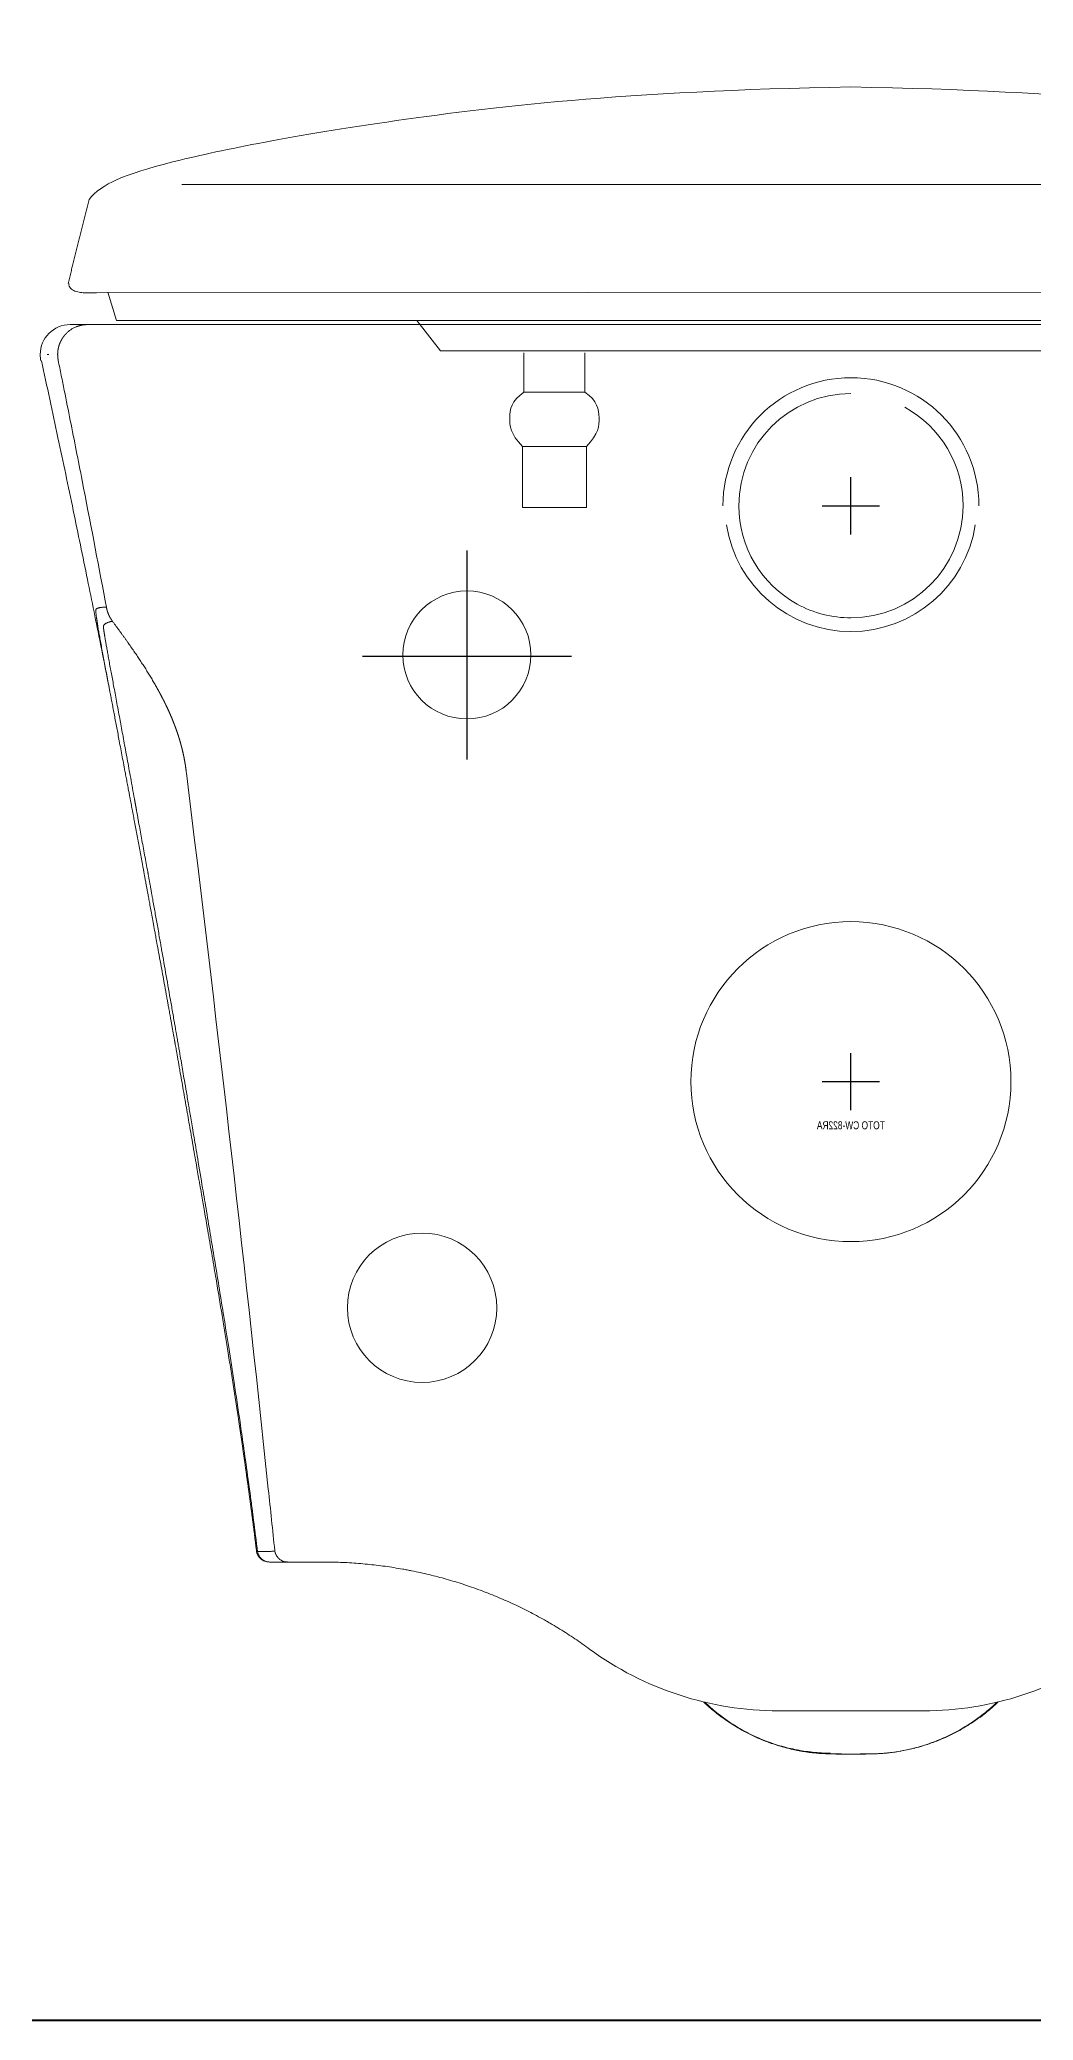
# Model space of a CAD drawing. Header units: millimetres. Extents: x -423835 to -174325, y -1379898 to -1311126.
# Drawn here: x -296019.3 to -295786.4, y -1378391.6 to -1377927.4 of the extents above; entities that cross this region are included whole.
import ezdxf

# ---------------------------------------------------------------- set-up
doc = ezdxf.new("R2010")
doc.units = ezdxf.units.MM
doc.header["$LTSCALE"] = 100
doc.header["$MEASUREMENT"] = 0
doc.layers.get('Defpoints').update_dxf_attribs({"color": 153, "linetype": 'CONTINUOUS'})
for name, color, linetype, lineweight in [('A-ELEV-LIN1', 2, 'CONTINUOUS', 40), ('A-FLXM-SANI', 6, 'CONTINUOUS', 20), ('A-WAXK-PATT', 8, 'CONTINUOUS', 18), ('A-XXXX-FIN2', 6, 'CONTINUOUS', 20)]:
    doc.layers.add(name, color=color, linetype=linetype, lineweight=lineweight)
doc.styles.add('유형1', font='H2GTRM.TTF', dxfattribs={"width": 0.8, "height": 8})

# ---------------------------------------------------------------- blocks, each defined once
blk = doc.blocks.new('FGDFGA')
at = {"layer": 'A-FLXM-SANI'}
for p, q in [((978102.27, 991995.2), (978101.83, 991995.21)), ((978102.27, 991995.2), (978104.23, 991995.2)), ((977924.99, 991987.75), (977746.08, 991987.75)), ((977924.99, 991987.75), (978103.9, 991987.75)), ((977907.99, 991662.87), (977924.99, 991662.87)), ((977924.99, 991662.87), (977941.99, 991662.87)), ((977920.59, 991652.76), (977920.62, 991652.77)), ((977929.36, 991652.77), (977929.4, 991652.76))]:
    blk.add_line(p, q, dxfattribs=at)
at = {"layer": 'A-FLXM-SANI', "color": 8}
for p, q in [((978026.76, 991988.71), (978021.18, 991981.57)), ((977828.81, 991981.57), (977924.99, 991981.57)), ((978021.18, 991981.57), (977924.99, 991981.57)), ((978001.63, 991981.17), (978001.63, 991971.91))]:
    blk.add_line(p, q, dxfattribs=at)
at = {"layer": 'A-FLXM-SANI'}
for points in [[(978081.81, 992020.56), (977764.99, 992020.56)], [(977750.87, 991995.32), (977752.9, 991988.71), (977924.99, 991988.71)], [(977753.79, 991995.43), (978103.25, 991995.2)], [(978099.11, 991995.32), (978097.09, 991988.71), (977924.99, 991988.71)]]:
    blk.add_lwpolyline(points, dxfattribs=at)
at = {"layer": 'A-FLXM-SANI', "color": 8}
for points in [[(977987.34, 991971.91), (977987.34, 991981.17)], [(978001.63, 991971.91), (977994.48, 991971.91), (977987.34, 991971.91)], [(978001.98, 991959.2), (978001.98, 991944.92), (977994.48, 991944.92), (977986.98, 991944.92), (977986.98, 991959.2)], [(978001.98, 991959.2), (977994.48, 991959.2), (977986.98, 991959.2)]]:
    blk.add_lwpolyline(points, dxfattribs=at)
for centre, radius in [((978014.99, 991910.33), 15), ((977924.99, 991810.33), 37.5), ((978025.49, 991757.33), 17.5)]:
    blk.add_circle(centre, radius, dxfattribs=at)
at = {"layer": 'A-FLXM-SANI'}
for centre, radius, start, end in [((978107.99, 991980.75), 7, 0.0017, 90), ((978107.99, 991980.75), 7, 347.7143, 0.0017), ((977907.99, 991737.75), 74.88, 233.7555, 270), ((977941.99, 991737.75), 74.88, 270, 306.2446)]:
    blk.add_arc(centre, radius, start, end, dxfattribs=at)
at = {"layer": 'A-FLXM-SANI', "color": 8}
for centre, radius, start, end in [((977924.99, 991945.31), 29.99, 0, 180), ((977924.99, 991945.31), 26.28, 118.6458, 179.9981), ((977924.99, 991945.31), 26.28, 0.0038, 89.9962), ((977925, 991945.31), 26.28, 180.0038, 269.9962), ((977924.99, 991945.31), 26.28, 298.6458, 359.9981), ((977924.99, 991945.31), 29.49, 188.7741, 351.2259), ((977925, 991945.29), 26.26, 269.9862, 298.6576)]:
    blk.add_arc(centre, radius, start, end, dxfattribs=at)
at = {"layer": 'A-FLXM-SANI'}
for points, degree in [([(977746.45, 992017.07), (977749.16, 992020.72), (977760.7, 992025.34), (977808.26, 992034.92), (977871.75, 992042.52), (977924.99, 992043.45)], 3), ([(978103.53, 992017.07), (978100.83, 992020.72), (978089.28, 992025.34), (978041.73, 992034.92), (977978.24, 992042.52), (977924.99, 992043.45)], 3), ([(978103.9, 991987.75), (978107.99, 991987.75), (978107.99, 991987.75)], 2), ([(978099.48, 991921.5), (978099.58, 991922.01), (978099.67, 991922.51), (978099.77, 991923.02)], 3), ([(978080.72, 991882.6), (978073.85, 991826.73), (978067.45, 991770.8), (978061.53, 991714.83)], 3), ([(978080.72, 991882.6), (978080.75, 991882.83), (978080.78, 991883.05), (978080.81, 991883.28)], 3), ([(978061.53, 991714.83), (978061.02, 991710.03), (978060.52, 991705.24), (978060.02, 991700.44)], 3), ([(978048.79, 991697.75), (978051.54, 991697.75), (978054.28, 991697.75), (978057.03, 991697.75)], 3), ([(977920.49, 991652.76), (977922.74, 991652.75), (977924.99, 991652.74)], 2), ([(977920.62, 991652.77), (977922.08, 991652.76), (977923.54, 991652.75), (977924.99, 991652.75)], 3), ([(977924.99, 991652.75), (977926.45, 991652.75), (977927.91, 991652.76), (977929.36, 991652.77)], 3), ([(977924.99, 991652.74), (977927.25, 991652.75), (977929.5, 991652.76)], 2)]:
    blk.add_open_spline(points, degree=degree, dxfattribs=at)
for points, weights in [([(978103.52, 992017.08), (978106.07, 992007.21), (978108.44, 991997.31)], [0.99997410601, 0.999963084194, 1]), ([(978057.03, 991697.75), (978059.73, 991697.75), (978060.02, 991700.44)], [1, 0.728213992791, 0.96082773928])]:
    blk.add_rational_spline(points, weights, degree=2, dxfattribs=at)
for points, knots in [([(978108.24, 991997.31), (978108.33, 991996.96), (978108.01, 991996.17), (978106.86, 991995.57), (978105.57, 991995.26), (978104.68, 991995.2), (978104.23, 991995.2)], [0, 0, 0, 0, 0.246155, 0.496744, 0.748259, 1, 1, 1, 1]), ([(978103.9, 991987.75), (978103.93, 991987.75), (978103.98, 991987.75), (978104.06, 991987.75), (978104.14, 991987.75), (978104.22, 991987.74), (978104.29, 991987.74), (978104.37, 991987.74), (978104.44, 991987.73), (978104.51, 991987.72), (978104.58, 991987.72), (978104.65, 991987.71), (978104.72, 991987.7), (978104.79, 991987.69), (978104.86, 991987.69), (978104.93, 991987.68), (978105, 991987.67), (978105.06, 991987.66), (978105.12, 991987.64), (978105.19, 991987.63), (978105.25, 991987.62), (978105.31, 991987.61), (978105.37, 991987.6), (978105.43, 991987.58), (978105.49, 991987.57), (978105.55, 991987.56), (978105.61, 991987.54), (978105.66, 991987.53), (978105.72, 991987.51), (978105.77, 991987.5), (978105.82, 991987.48), (978105.88, 991987.47), (978105.93, 991987.45), (978105.98, 991987.44), (978106.03, 991987.42), (978106.08, 991987.41), (978106.12, 991987.39), (978106.17, 991987.37), (978106.22, 991987.36), (978106.26, 991987.34), (978106.3, 991987.33), (978106.35, 991987.31), (978106.39, 991987.3), (978106.43, 991987.28), (978106.47, 991987.26), (978106.51, 991987.25), (978106.55, 991987.23), (978106.8, 991987.13), (978107.25, 991986.92), (978107.85, 991986.55), (978108.38, 991986.14), (978108.72, 991985.84), (978108.89, 991985.66), (978108.92, 991985.63), (978108.96, 991985.6), (978108.99, 991985.56), (978109.03, 991985.52), (978109.06, 991985.49), (978109.09, 991985.45), (978109.12, 991985.42), (978109.16, 991985.38), (978109.19, 991985.34), (978109.22, 991985.31), (978109.25, 991985.27), (978109.28, 991985.23), (978109.31, 991985.2), (978109.34, 991985.16), (978109.37, 991985.12), (978109.4, 991985.09), (978109.43, 991985.05), (978109.46, 991985.01), (978109.49, 991984.97), (978109.52, 991984.93), (978109.55, 991984.9), (978109.58, 991984.86), (978109.6, 991984.82), (978109.63, 991984.78), (978109.66, 991984.74), (978109.68, 991984.7), (978109.71, 991984.66), (978109.74, 991984.62), (978109.76, 991984.58), (978109.79, 991984.54), (978109.82, 991984.5), (978109.84, 991984.46), (978109.87, 991984.42), (978109.89, 991984.38), (978109.91, 991984.34), (978109.94, 991984.3), (978109.96, 991984.26), (978109.99, 991984.22), (978110.01, 991984.18), (978110.03, 991984.14), (978110.05, 991984.1), (978110.08, 991984.06), (978110.1, 991984.01), (978110.12, 991983.97), (978110.14, 991983.93), (978110.16, 991983.89), (978110.18, 991983.85), (978110.2, 991983.81), (978110.22, 991983.76), (978110.24, 991983.72), (978110.26, 991983.68), (978110.28, 991983.64), (978110.3, 991983.59), (978110.32, 991983.55), (978110.34, 991983.51), (978110.36, 991983.47), (978110.38, 991983.42), (978110.39, 991983.38), (978110.41, 991983.34), (978110.43, 991983.3), (978110.44, 991983.25), (978110.46, 991983.21), (978110.48, 991983.17), (978110.49, 991983.12), (978110.51, 991983.08), (978110.52, 991983.04), (978110.54, 991982.99), (978110.55, 991982.95), (978110.57, 991982.91), (978110.58, 991982.86), (978110.59, 991982.82), (978110.61, 991982.78), (978110.62, 991982.73), (978110.63, 991982.69), (978110.64, 991982.64), (978110.66, 991982.6), (978110.67, 991982.56), (978110.68, 991982.51), (978110.69, 991982.47), (978110.7, 991982.42), (978110.71, 991982.38), (978110.72, 991982.34), (978110.73, 991982.29), (978110.74, 991982.25), (978110.75, 991982.2), (978110.76, 991982.16), (978110.77, 991982.12), (978110.78, 991982.07), (978110.79, 991982.03), (978110.8, 991981.98), (978110.8, 991981.94), (978110.81, 991981.9), (978110.82, 991981.85), (978110.83, 991981.81), (978110.83, 991981.76), (978110.84, 991981.72), (978110.84, 991981.67), (978110.85, 991981.63), (978110.86, 991981.59), (978110.86, 991981.54), (978110.87, 991981.5), (978110.87, 991981.45), (978110.87, 991981.41), (978110.88, 991981.37), (978110.88, 991981.32), (978110.89, 991981.28), (978110.89, 991981.23), (978110.89, 991981.19), (978110.89, 991981.15), (978110.9, 991981.1), (978110.9, 991981.06), (978110.9, 991981.01), (978110.9, 991980.97), (978110.9, 991980.93), (978110.9, 991980.88), (978110.91, 991980.84), (978110.91, 991980.79), (978110.91, 991980.77), (978110.91, 991980.75)], [0, 0, 0, 0, 0.007181, 0.014284, 0.02131, 0.028259, 0.03513, 0.041924, 0.048641, 0.05528, 0.061842, 0.068327, 0.074734, 0.081064, 0.087316, 0.093492, 0.099589, 0.10561, 0.111553, 0.117418, 0.123207, 0.128918, 0.134551, 0.140107, 0.145586, 0.150988, 0.156312, 0.161559, 0.166728, 0.17182, 0.176835, 0.181772, 0.186632, 0.191415, 0.19612, 0.200748, 0.205299, 0.209772, 0.214167, 0.218486, 0.222727, 0.226891, 0.230977, 0.234986, 0.238918, 0.242772, 0.246549, 0.250248, 0.317307, 0.381315, 0.442271, 0.500174, 0.504602, 0.509026, 0.513445, 0.517861, 0.522274, 0.526682, 0.531086, 0.535487, 0.539884, 0.544277, 0.548666, 0.553051, 0.557432, 0.56181, 0.566183, 0.570553, 0.574919, 0.579281, 0.583639, 0.587994, 0.592344, 0.596691, 0.601033, 0.605372, 0.609707, 0.614039, 0.618366, 0.622689, 0.627009, 0.631325, 0.635637, 0.639945, 0.644249, 0.648549, 0.652846, 0.657139, 0.661427, 0.665712, 0.669993, 0.674271, 0.678544, 0.682814, 0.687079, 0.691341, 0.695599, 0.699853, 0.704103, 0.70835, 0.712592, 0.716831, 0.721066, 0.725297, 0.729524, 0.733747, 0.737967, 0.742182, 0.746394, 0.750602, 0.754806, 0.759006, 0.763202, 0.767395, 0.771584, 0.775768, 0.779949, 0.784126, 0.788299, 0.792469, 0.796634, 0.800796, 0.804954, 0.809108, 0.813258, 0.817404, 0.821546, 0.825685, 0.82982, 0.83395, 0.838077, 0.842201, 0.84632, 0.850435, 0.854547, 0.858655, 0.862759, 0.866859, 0.870955, 0.875047, 0.879136, 0.88322, 0.887301, 0.891378, 0.895451, 0.89952, 0.903586, 0.907647, 0.911705, 0.915759, 0.919809, 0.923855, 0.927897, 0.931935, 0.93597, 0.940001, 0.944028, 0.948051, 0.95207, 0.956085, 0.960097, 0.964104, 0.968108, 0.972108, 0.976104, 0.980096, 0.984085, 0.988069, 0.99205, 0.996027, 1, 1, 1, 1]), ([(978098.66, 991901.74), (978099.39, 991905.45), (978101.12, 991914.23), (978103.98, 991928.37), (978107.29, 991944.5), (978110.88, 991961.57), (978113.4, 991973.27), (978114.7, 991979.27)], [0, 0, 0, 0, 0.143308, 0.338769, 0.546699, 0.767107, 1, 1, 1, 1]), ([(978099.77, 991923.02), (978101.53, 991932.42), (978103.33, 991941.82), (978106.08, 991955.91), (978107.01, 991960.6), (978108.41, 991967.64), (978108.88, 991969.98), (978109.58, 991973.5), (978109.82, 991974.67), (978110.17, 991976.43), (978110.29, 991977.02), (978110.53, 991978.19), (978110.65, 991978.78), (978110.77, 991979.36)], [0, 0, 0, 0, 0.5, 0.5, 0.75, 0.75, 0.875, 0.875, 0.9375, 0.9375, 0.96875, 0.96875, 1, 1, 1, 1]), ([(978110.77, 991979.36), (978110.77, 991979.38), (978110.77, 991979.4), (978110.78, 991979.44), (978110.79, 991979.48), (978110.8, 991979.52), (978110.8, 991979.56), (978110.81, 991979.6), (978110.82, 991979.64), (978110.82, 991979.68), (978110.83, 991979.72), (978110.84, 991979.76), (978110.84, 991979.8), (978110.85, 991979.84), (978110.85, 991979.88), (978110.86, 991979.92), (978110.86, 991979.96), (978110.86, 991980), (978110.87, 991980.04), (978110.87, 991980.08), (978110.88, 991980.12), (978110.88, 991980.16), (978110.88, 991980.2), (978110.89, 991980.23), (978110.89, 991980.27), (978110.89, 991980.31), (978110.89, 991980.35), (978110.9, 991980.39), (978110.9, 991980.43), (978110.9, 991980.47), (978110.9, 991980.51), (978110.9, 991980.55), (978110.9, 991980.59), (978110.9, 991980.63), (978110.91, 991980.67), (978110.91, 991980.71), (978110.91, 991980.74), (978110.91, 991980.75)], [0, 0, 0, 0, 0.028761, 0.057512, 0.086251, 0.114979, 0.143696, 0.172401, 0.201095, 0.229779, 0.258451, 0.287112, 0.315761, 0.3444, 0.373027, 0.401643, 0.430248, 0.458842, 0.487424, 0.515996, 0.544556, 0.573105, 0.601643, 0.63017, 0.658685, 0.687189, 0.715683, 0.744165, 0.772636, 0.801095, 0.829544, 0.857981, 0.886407, 0.914822, 0.943226, 0.971619, 1, 1, 1, 1]), ([(978113.39, 991980.75), (978113.38, 991980.75), (978113.37, 991980.75), (978113.35, 991980.75), (978113.32, 991980.75), (978113.29, 991980.75), (978113.27, 991980.75), (978113.24, 991980.75), (978113.21, 991980.75), (978113.18, 991980.75), (978113.15, 991980.75), (978113.12, 991980.75), (978113.08, 991980.75), (978113.05, 991980.75), (978113.02, 991980.75), (978112.99, 991980.75), (978112.97, 991980.75), (978112.96, 991980.75)], [0, 0, 0, 0, 0.048466, 0.096677, 0.164124, 0.231911, 0.300038, 0.368505, 0.437311, 0.506458, 0.575944, 0.64577, 0.715936, 0.786442, 0.857288, 0.928474, 1, 1, 1, 1]), ([(978099.31, 991920.76), (978099.31, 991920.78), (978099.32, 991920.81), (978099.33, 991920.85), (978099.34, 991920.89), (978099.36, 991920.94), (978099.37, 991920.98), (978099.38, 991921.02), (978099.39, 991921.07), (978099.4, 991921.11), (978099.41, 991921.16), (978099.42, 991921.2), (978099.43, 991921.24), (978099.44, 991921.29), (978099.45, 991921.33), (978099.46, 991921.37), (978099.47, 991921.42), (978099.48, 991921.46), (978099.48, 991921.49), (978099.48, 991921.5)], [0, 0, 0, 0, 0.0592, 0.118353, 0.177458, 0.236517, 0.295529, 0.354493, 0.413411, 0.472282, 0.531105, 0.589882, 0.648611, 0.707294, 0.765929, 0.824517, 0.883059, 0.941553, 1, 1, 1, 1]), ([(978099.48, 991921.5), (978099.49, 991921.51), (978099.52, 991921.51), (978099.55, 991921.51), (978099.58, 991921.51), (978099.61, 991921.51), (978099.64, 991921.51), (978099.67, 991921.51), (978099.79, 991921.51), (978100, 991921.52), (978100.28, 991921.51), (978100.54, 991921.49), (978100.75, 991921.47), (978100.93, 991921.44), (978101.07, 991921.41), (978101.2, 991921.38), (978101.33, 991921.34), (978101.45, 991921.3), (978101.58, 991921.25), (978101.71, 991921.18), (978101.81, 991921.12), (978101.86, 991921.08), (978101.89, 991921.06), (978101.91, 991921.05), (978101.92, 991921.04), (978101.93, 991921.03), (978101.93, 991921.02), (978101.94, 991921.02), (978101.94, 991921.02), (978101.95, 991921.01), (978101.95, 991921.01), (978101.95, 991921), (978101.96, 991920.99), (978101.96, 991920.97), (978101.97, 991920.95), (978101.97, 991920.93), (978101.97, 991920.9), (978101.98, 991920.88), (978101.98, 991920.85), (978101.98, 991920.81), (978101.98, 991920.78), (978101.98, 991920.74), (978101.98, 991920.7), (978101.98, 991920.65), (978101.97, 991920.6), (978101.97, 991920.55), (978101.97, 991920.5), (978101.96, 991920.4), (978101.94, 991920.22), (978101.91, 991919.91), (978101.86, 991919.49), (978101.8, 991919.07), (978101.76, 991918.77), (978101.73, 991918.62), (978101.71, 991918.46), (978101.68, 991918.29), (978101.66, 991918.13), (978101.63, 991917.95), (978101.59, 991917.69), (978101.55, 991917.45), (978101.52, 991917.26), (978101.51, 991917.22)], [0, 0, 0, 0, 0.006597, 0.013181, 0.019752, 0.02631, 0.032855, 0.039387, 0.045906, 0.111902, 0.179375, 0.248346, 0.318838, 0.364105, 0.40945, 0.45488, 0.5004, 0.546015, 0.591733, 0.660195, 0.728175, 0.741277, 0.755463, 0.766328, 0.775929, 0.780503, 0.783914, 0.786162, 0.788962, 0.791601, 0.794079, 0.796395, 0.800657, 0.80492, 0.809183, 0.813447, 0.817711, 0.821977, 0.826243, 0.83051, 0.834779, 0.839048, 0.84332, 0.847593, 0.851867, 0.856144, 0.860422, 0.864703, 0.880398, 0.896072, 0.91981, 0.943444, 0.949113, 0.95479, 0.960474, 0.966168, 0.971869, 0.97758, 0.9833, 0.996538, 1, 1, 1, 1]), ([(978064.07, 991700.18), (978064.09, 991700.34), (978064.12, 991700.66), (978064.18, 991701.14), (978064.24, 991701.62), (978064.3, 991702.11), (978064.36, 991702.6), (978064.42, 991703.09), (978064.48, 991703.58), (978064.55, 991704.08), (978064.61, 991704.58), (978064.67, 991705.08), (978064.8, 991706.08), (978065.02, 991707.82), (978065.37, 991710.55), (978065.84, 991714.05), (978066.51, 991719), (978067.29, 991724.56), (978068.34, 991731.81), (978069.49, 991739.46), (978070.76, 991747.72), (978072.25, 991757.1), (978073.98, 991767.72), (978075.65, 991777.76), (978077.01, 991785.86), (978077.85, 991790.85), (978078.52, 991794.82), (978078.93, 991797.23), (978079.3, 991799.4), (978079.62, 991801.32), (978079.91, 991803.01), (978080.27, 991805.16), (978080.7, 991807.68), (978081.16, 991810.4), (978081.56, 991812.7), (978081.91, 991814.74), (978082.2, 991816.45), (978082.42, 991817.76), (978082.57, 991818.61), (978082.69, 991819.29), (978082.8, 991819.92), (978082.91, 991820.58), (978083.04, 991821.32), (978083.18, 991822.11), (978083.3, 991822.8), (978083.43, 991823.58), (978083.61, 991824.6), (978083.85, 991825.95), (978084.12, 991827.49), (978084.65, 991830.55), (978085.46, 991835.14), (978086.25, 991839.64), (978086.77, 991842.58), (978087.02, 991844.03), (978087.31, 991845.64), (978087.6, 991847.27), (978087.88, 991848.87), (978088.15, 991850.4), (978088.43, 991851.92), (978088.62, 991853.02), (978088.75, 991853.72), (978088.81, 991854.06), (978088.88, 991854.48), (978088.97, 991854.95), (978089.05, 991855.41), (978089.12, 991855.81), (978089.18, 991856.17), (978089.27, 991856.66), (978089.38, 991857.26), (978089.49, 991857.86), (978089.57, 991858.27), (978089.61, 991858.52), (978089.65, 991858.73), (978089.68, 991858.91), (978089.71, 991859.07), (978089.75, 991859.28), (978089.9, 991860.08), (978090.16, 991861.47), (978090.52, 991863.44), (978090.88, 991865.42), (978091.24, 991867.37), (978091.59, 991869.27), (978091.84, 991870.67), (978092, 991871.58), (978092.08, 991871.99), (978092.15, 991872.39), (978092.22, 991872.79), (978092.29, 991873.18), (978092.36, 991873.56), (978092.41, 991873.83), (978092.44, 991874), (978092.45, 991874.08), (978092.47, 991874.17), (978092.49, 991874.27), (978092.51, 991874.38), (978092.53, 991874.51), (978092.55, 991874.64), (978092.58, 991874.79), (978092.61, 991874.95), (978092.64, 991875.13), (978092.67, 991875.31), (978092.71, 991875.5), (978092.75, 991875.71), (978092.79, 991875.93), (978092.83, 991876.16), (978092.87, 991876.4), (978093.05, 991877.39), (978093.36, 991879.1), (978093.79, 991881.47), (978094.21, 991883.77), (978094.62, 991885.99), (978095.01, 991888.13), (978095.39, 991890.2), (978095.75, 991892.18), (978096.1, 991894.08), (978096.46, 991896.03), (978096.83, 991897.99), (978097.19, 991899.96), (978097.54, 991901.81), (978097.96, 991904.1), (978098.46, 991906.8), (978098.9, 991909.17), (978099.21, 991910.9), (978099.41, 991912.05), (978099.59, 991913.08), (978099.72, 991913.8), (978099.8, 991914.28), (978099.84, 991914.55), (978099.88, 991914.79), (978099.92, 991914.99), (978099.94, 991915.16), (978099.96, 991915.3), (978099.98, 991915.41), (978100, 991915.5), (978100.01, 991915.59), (978100.02, 991915.67), (978100.04, 991915.75), (978100.05, 991915.83), (978100.06, 991915.91), (978100.07, 991915.99), (978100.08, 991916.07), (978100.09, 991916.14), (978100.1, 991916.22), (978100.11, 991916.29), (978100.12, 991916.36), (978100.13, 991916.43), (978100.13, 991916.49), (978100.15, 991916.63), (978100.16, 991916.82), (978100.17, 991917.01), (978100.16, 991917.14), (978100.15, 991917.22), (978100.13, 991917.26), (978100.12, 991917.27), (978100.11, 991917.28), (978100.11, 991917.28), (978100.11, 991917.28), (978100.1, 991917.28), (978100.1, 991917.28), (978100.1, 991917.29), (978100.1, 991917.29), (978100.09, 991917.29), (978100.09, 991917.3), (978100.08, 991917.32), (978100.05, 991917.34), (978100.02, 991917.38), (978099.98, 991917.43), (978099.9, 991917.5), (978099.78, 991917.61), (978099.61, 991917.72), (978099.42, 991917.83), (978099.22, 991917.92), (978099.02, 991917.99), (978098.82, 991918.05), (978098.62, 991918.11), (978098.46, 991918.15), (978098.36, 991918.17), (978098.31, 991918.18), (978098.26, 991918.19), (978098.21, 991918.2), (978098.16, 991918.21), (978098.11, 991918.22), (978098.07, 991918.22), (978098.06, 991918.23)], [0, 0, 0, 0, 0.001328, 0.002664, 0.004009, 0.005362, 0.006723, 0.008093, 0.009471, 0.010858, 0.012254, 0.013657, 0.015069, 0.020575, 0.02822, 0.038003, 0.049924, 0.069727, 0.084778, 0.110932, 0.134161, 0.154468, 0.190214, 0.22415, 0.239595, 0.25899, 0.266506, 0.273339, 0.279488, 0.284952, 0.289733, 0.29383, 0.303243, 0.31125, 0.317001, 0.322808, 0.328671, 0.331579, 0.334001, 0.335935, 0.337381, 0.339402, 0.341528, 0.343758, 0.346092, 0.347473, 0.350377, 0.354803, 0.35908, 0.363514, 0.380937, 0.398359, 0.402026, 0.406153, 0.410738, 0.415782, 0.420138, 0.424494, 0.42885, 0.433207, 0.433928, 0.434894, 0.436106, 0.437563, 0.438872, 0.440034, 0.44105, 0.44192, 0.444222, 0.446277, 0.447003, 0.447729, 0.448455, 0.448793, 0.449268, 0.44988, 0.45063, 0.456163, 0.46194, 0.467962, 0.473681, 0.479439, 0.485238, 0.486546, 0.48783, 0.489089, 0.490324, 0.491534, 0.49272, 0.493882, 0.494092, 0.494338, 0.494623, 0.494945, 0.495304, 0.495701, 0.496136, 0.496608, 0.497117, 0.497664, 0.498249, 0.498871, 0.49953, 0.500227, 0.500962, 0.501734, 0.502543, 0.510527, 0.518443, 0.526292, 0.534074, 0.541789, 0.549435, 0.557014, 0.564525, 0.571969, 0.580821, 0.58957, 0.598215, 0.606756, 0.62336, 0.641405, 0.650296, 0.659034, 0.667618, 0.67605, 0.679282, 0.682213, 0.684844, 0.687175, 0.689205, 0.690935, 0.692365, 0.693494, 0.694653, 0.695824, 0.697006, 0.698199, 0.699403, 0.700618, 0.701845, 0.703083, 0.704332, 0.705592, 0.706864, 0.708146, 0.70944, 0.710745, 0.716575, 0.722281, 0.727864, 0.732057, 0.736403, 0.737527, 0.738538, 0.739183, 0.739754, 0.740251, 0.740672, 0.740944, 0.741506, 0.74236, 0.743505, 0.744942, 0.751769, 0.759737, 0.768847, 0.779099, 0.807224, 0.834815, 0.861875, 0.888402, 0.910507, 0.93154, 0.951499, 0.970386, 0.974716, 0.979013, 0.983277, 0.987507, 0.991705, 0.995869, 1, 1, 1, 1]), ([(978101.51, 991917.22), (978101.49, 991917.1), (978101.45, 991916.83), (978101.34, 991916.18), (978101.17, 991915.21), (978100.93, 991913.88), (978100.67, 991912.42), (978100.38, 991910.86), (978100.07, 991909.22), (978099.75, 991907.5), (978099.41, 991905.68), (978099.04, 991903.74), (978098.7, 991901.96), (978098.4, 991900.38), (978098.14, 991899.04), (978097.88, 991897.65), (978097.61, 991896.23), (978097.34, 991894.77), (978097.05, 991893.28), (978096.76, 991891.75), (978096.34, 991889.51), (978095.77, 991886.49), (978095.2, 991883.48), (978094.78, 991881.28), (978094.53, 991879.94), (978094.33, 991878.86), (978094.18, 991878.06), (978094.08, 991877.55), (978093.98, 991877.04), (978093.88, 991876.48), (978093.76, 991875.85), (978093.63, 991875.16), (978093.49, 991874.43), (978093.35, 991873.66), (978093.2, 991872.87), (978093.05, 991872.08), (978092.9, 991871.28), (978092.75, 991870.47), (978092.6, 991869.67), (978092.45, 991868.86), (978092.3, 991868.04), (978092.14, 991867.22), (978091.99, 991866.4), (978091.84, 991865.57), (978091.68, 991864.74), (978091.52, 991863.9), (978091.37, 991863.06), (978091.21, 991862.22), (978091.05, 991861.32), (978090.87, 991860.37), (978090.73, 991859.61), (978090.63, 991859.06), (978090.56, 991858.71), (978090.49, 991858.31), (978090.4, 991857.86), (978090.32, 991857.4), (978090.24, 991856.97), (978090.16, 991856.56), (978090.09, 991856.16), (978090.02, 991855.76), (978089.95, 991855.41), (978089.87, 991854.98), (978089.75, 991854.3), (978089.56, 991853.28), (978089.32, 991851.99), (978089.05, 991850.54), (978088.76, 991848.92), (978088.43, 991847.15), (978088.13, 991845.53), (978087.84, 991843.91), (978087.52, 991842.17), (978087.1, 991839.87), (978086.52, 991836.69), (978085.92, 991833.37), (978085.43, 991830.68), (978085.15, 991829.12), (978084.97, 991828.12), (978084.77, 991827.02), (978084.59, 991826), (978084.44, 991825.16), (978084.33, 991824.59), (978084.25, 991824.11), (978084.16, 991823.64), (978084.08, 991823.18), (978084, 991822.73), (978083.92, 991822.29), (978083.84, 991821.86), (978083.77, 991821.44), (978083.7, 991821.05), (978083.63, 991820.69), (978083.57, 991820.35), (978083.52, 991820.06), (978083.47, 991819.81), (978083.43, 991819.57), (978083.38, 991819.3), (978083.32, 991818.91), (978083.22, 991818.4), (978083.1, 991817.72), (978082.96, 991816.91), (978082.79, 991815.98), (978082.62, 991814.98), (978082.44, 991813.95), (978082.05, 991811.76), (978081.45, 991808.33), (978080.77, 991804.47), (978080.22, 991801.35), (978079.82, 991799.03), (978079.38, 991796.51), (978078.93, 991793.93), (978078.49, 991791.42), (978078.12, 991789.28), (978077.82, 991787.59), (978077.52, 991785.83), (978077.11, 991783.51), (978076.53, 991780.15), (978075.93, 991776.66), (978075.46, 991773.94), (978075.08, 991771.68), (978074.69, 991769.43), (978074.23, 991766.71), (978073.69, 991763.5), (978073.07, 991759.8), (978072.38, 991755.62), (978071.73, 991751.62), (978071.08, 991747.6), (978070.43, 991743.53), (978069.78, 991739.38), (978069.15, 991735.32), (978068.69, 991732.28), (978068.39, 991730.26), (978068.23, 991729.2), (978068.08, 991728.16), (978067.92, 991727.11), (978067.77, 991726.08), (978067.62, 991725.04), (978067.47, 991724.01), (978067.32, 991722.98), (978067.18, 991721.96), (978067.03, 991720.94), (978066.89, 991719.92), (978066.75, 991718.91), (978066.61, 991717.9), (978066.47, 991716.89), (978066.33, 991715.89), (978066.19, 991714.89), (978066.06, 991713.9), (978065.92, 991712.91), (978065.79, 991711.93), (978065.66, 991710.94), (978065.53, 991709.96), (978065.4, 991708.99), (978065.27, 991708.02), (978065.15, 991707.05), (978065.02, 991706.09), (978064.9, 991705.13), (978064.78, 991704.18), (978064.66, 991703.22), (978064.54, 991702.28), (978064.43, 991701.33), (978064.35, 991700.7), (978064.31, 991700.39)], [0, 0, 0, 0, 0.004721, 0.011115, 0.025382, 0.039648, 0.053933, 0.068256, 0.081663, 0.095061, 0.108467, 0.121896, 0.135366, 0.143691, 0.152012, 0.160333, 0.168658, 0.17699, 0.185334, 0.193694, 0.202072, 0.221263, 0.240473, 0.246866, 0.253257, 0.259648, 0.2621, 0.264509, 0.266875, 0.269199, 0.272301, 0.275479, 0.278733, 0.282301, 0.285869, 0.289437, 0.293004, 0.296573, 0.300142, 0.303712, 0.307284, 0.310857, 0.314433, 0.31801, 0.32159, 0.325173, 0.328759, 0.332348, 0.335941, 0.340173, 0.344327, 0.345579, 0.347046, 0.348727, 0.350622, 0.352732, 0.354414, 0.356095, 0.357777, 0.359459, 0.361141, 0.36212, 0.364923, 0.36955, 0.374972, 0.381047, 0.387774, 0.395153, 0.403184, 0.408137, 0.415393, 0.424954, 0.436816, 0.455138, 0.466346, 0.470447, 0.474589, 0.478854, 0.484195, 0.487261, 0.489294, 0.491286, 0.493237, 0.495146, 0.497014, 0.498841, 0.500627, 0.502372, 0.504075, 0.505476, 0.506877, 0.508278, 0.509088, 0.510058, 0.511189, 0.512482, 0.514838, 0.517641, 0.520888, 0.524983, 0.52915, 0.533389, 0.537702, 0.556424, 0.576131, 0.585603, 0.59521, 0.604953, 0.616903, 0.62729, 0.636116, 0.643382, 0.64828, 0.657889, 0.672203, 0.689903, 0.701109, 0.705828, 0.717769, 0.728977, 0.739454, 0.757404, 0.774596, 0.791031, 0.80671, 0.824078, 0.841079, 0.857711, 0.873977, 0.878289, 0.882584, 0.886863, 0.891125, 0.895371, 0.8996, 0.903813, 0.908009, 0.912189, 0.916352, 0.920499, 0.92463, 0.928744, 0.932841, 0.936923, 0.940987, 0.945036, 0.949068, 0.953084, 0.957083, 0.961066, 0.965033, 0.968983, 0.972917, 0.976835, 0.980736, 0.984622, 0.988491, 0.992343, 0.99618, 1, 1, 1, 1]), ([(978098.06, 991918.23), (978097.93, 991918.05), (978097.67, 991917.7), (978097.28, 991917.17), (978096.89, 991916.64), (978096.51, 991916.12), (978096.13, 991915.6), (978095.75, 991915.08), (978095.38, 991914.56), (978095.01, 991914.05), (978094.65, 991913.53), (978094.29, 991913.02), (978093.93, 991912.51), (978093.58, 991912.01), (978093.23, 991911.5), (978092.88, 991911), (978092.54, 991910.5), (978092.21, 991910), (978091.87, 991909.5), (978091.54, 991909.01), (978091.22, 991908.51), (978090.9, 991908.02), (978090.58, 991907.53), (978090.27, 991907.04), (978089.97, 991906.56), (978089.67, 991906.07), (978089.37, 991905.59), (978089.08, 991905.1), (978088.79, 991904.62), (978088.51, 991904.14), (978088.23, 991903.67), (978087.95, 991903.19), (978087.69, 991902.72), (978087.42, 991902.24), (978087.23, 991901.89), (978087.11, 991901.67), (978087.06, 991901.57), (978087, 991901.47), (978086.95, 991901.37), (978086.9, 991901.28), (978086.84, 991901.18), (978086.79, 991901.08), (978086.74, 991900.98), (978086.69, 991900.88), (978086.64, 991900.78), (978086.58, 991900.68), (978086.53, 991900.58), (978086.48, 991900.48), (978086.43, 991900.39), (978086.38, 991900.29), (978086.33, 991900.19), (978086.28, 991900.09), (978086.22, 991899.99), (978086.17, 991899.89), (978086.12, 991899.79), (978086.07, 991899.69), (978086.02, 991899.59), (978085.97, 991899.49), (978085.92, 991899.39), (978085.88, 991899.29), (978085.83, 991899.2), (978085.78, 991899.1), (978085.73, 991899), (978085.68, 991898.9), (978085.63, 991898.8), (978085.58, 991898.7), (978085.53, 991898.6), (978085.49, 991898.5), (978085.44, 991898.4), (978085.39, 991898.3), (978085.34, 991898.2), (978085.3, 991898.1), (978085.25, 991898), (978085.2, 991897.9), (978085.16, 991897.8), (978085.11, 991897.7), (978085.06, 991897.6), (978085.02, 991897.5), (978084.97, 991897.4), (978084.93, 991897.3), (978084.88, 991897.2), (978084.84, 991897.1), (978084.79, 991897), (978084.75, 991896.9), (978084.7, 991896.8), (978084.66, 991896.7), (978084.61, 991896.6), (978084.57, 991896.5), (978084.53, 991896.4), (978084.48, 991896.3), (978084.44, 991896.2), (978084.4, 991896.1), (978084.35, 991896), (978084.31, 991895.9), (978084.27, 991895.8), (978084.23, 991895.7), (978084.18, 991895.6), (978084.14, 991895.5), (978084.1, 991895.4), (978084.06, 991895.3), (978084.02, 991895.2), (978083.98, 991895.1), (978083.94, 991895), (978083.9, 991894.9), (978083.86, 991894.8), (978083.82, 991894.7), (978083.78, 991894.6), (978083.74, 991894.5), (978083.7, 991894.4), (978083.66, 991894.3), (978083.62, 991894.2), (978083.58, 991894.1), (978083.54, 991894), (978083.5, 991893.9), (978083.46, 991893.8), (978083.43, 991893.7), (978083.39, 991893.6), (978083.35, 991893.49), (978083.31, 991893.39), (978083.28, 991893.29), (978083.24, 991893.19), (978083.2, 991893.09), (978083.17, 991892.99), (978083.13, 991892.89), (978083.1, 991892.79), (978083.06, 991892.69), (978083.02, 991892.59), (978082.99, 991892.49), (978082.95, 991892.39), (978082.92, 991892.29), (978082.89, 991892.18), (978082.85, 991892.08), (978082.82, 991891.98), (978082.78, 991891.88), (978082.75, 991891.78), (978082.72, 991891.68), (978082.68, 991891.58), (978082.65, 991891.48), (978082.62, 991891.38), (978082.58, 991891.28), (978082.55, 991891.17), (978082.52, 991891.07), (978082.49, 991890.97), (978082.46, 991890.87), (978082.43, 991890.77), (978082.4, 991890.67), (978082.36, 991890.57), (978082.33, 991890.47), (978082.3, 991890.37), (978082.27, 991890.26), (978082.24, 991890.16), (978082.21, 991890.06), (978082.18, 991889.96), (978082.16, 991889.86), (978082.13, 991889.76), (978082.1, 991889.66), (978082.07, 991889.56), (978082.04, 991889.45), (978082.01, 991889.35), (978081.99, 991889.25), (978081.96, 991889.15), (978081.93, 991889.05), (978081.91, 991888.95), (978081.88, 991888.85), (978081.85, 991888.75), (978081.83, 991888.64), (978081.8, 991888.54), (978081.77, 991888.44), (978081.75, 991888.34), (978081.72, 991888.24), (978081.7, 991888.14), (978081.67, 991888.04), (978081.65, 991887.93), (978081.63, 991887.83), (978081.6, 991887.73), (978081.58, 991887.63), (978081.56, 991887.53), (978081.53, 991887.43), (978081.51, 991887.33), (978081.49, 991887.23), (978081.46, 991887.12), (978081.44, 991887.02), (978081.42, 991886.92), (978081.4, 991886.82), (978081.38, 991886.72), (978081.36, 991886.62), (978081.34, 991886.52), (978081.31, 991886.41), (978081.29, 991886.31), (978081.27, 991886.21), (978081.25, 991886.11), (978081.24, 991886.01), (978081.22, 991885.91), (978081.2, 991885.81), (978081.18, 991885.71), (978081.16, 991885.6), (978081.14, 991885.5), (978081.12, 991885.4), (978081.11, 991885.3), (978081.09, 991885.2), (978081.07, 991885.1), (978081.05, 991885), (978081.04, 991884.9), (978081.02, 991884.79), (978081, 991884.69), (978080.99, 991884.59), (978080.97, 991884.49), (978080.96, 991884.39), (978080.94, 991884.29), (978080.93, 991884.19), (978080.91, 991884.09), (978080.9, 991883.98), (978080.88, 991883.88), (978080.87, 991883.78), (978080.86, 991883.68), (978080.84, 991883.58), (978080.83, 991883.48), (978080.82, 991883.38), (978080.81, 991883.31), (978080.81, 991883.28)], [0, 0, 0, 0, 0.016739, 0.03338, 0.049924, 0.066371, 0.08272, 0.098971, 0.115125, 0.131181, 0.147139, 0.163, 0.178763, 0.194428, 0.209997, 0.225467, 0.240841, 0.256117, 0.271296, 0.286377, 0.301361, 0.316249, 0.331039, 0.345732, 0.360329, 0.374829, 0.389232, 0.403539, 0.41775, 0.431864, 0.445882, 0.459803, 0.473629, 0.48736, 0.500995, 0.503846, 0.506695, 0.509542, 0.512388, 0.515233, 0.518075, 0.520917, 0.523756, 0.526594, 0.529431, 0.532266, 0.535099, 0.537931, 0.540761, 0.54359, 0.546417, 0.549242, 0.552066, 0.554889, 0.557709, 0.560528, 0.563346, 0.566162, 0.568977, 0.57179, 0.574601, 0.577411, 0.580219, 0.583026, 0.585831, 0.588634, 0.591436, 0.594237, 0.597036, 0.599833, 0.602629, 0.605423, 0.608216, 0.611007, 0.613797, 0.616585, 0.619372, 0.622157, 0.62494, 0.627723, 0.630503, 0.633282, 0.636059, 0.638835, 0.64161, 0.644383, 0.647154, 0.649924, 0.652692, 0.655459, 0.658224, 0.660988, 0.66375, 0.66651, 0.669269, 0.672027, 0.674783, 0.677538, 0.680291, 0.683042, 0.685792, 0.688541, 0.691288, 0.694033, 0.696777, 0.699519, 0.70226, 0.705, 0.707738, 0.710474, 0.713209, 0.715942, 0.718674, 0.721404, 0.724133, 0.726861, 0.729586, 0.732311, 0.735034, 0.737755, 0.740475, 0.743193, 0.74591, 0.748626, 0.751339, 0.754052, 0.756763, 0.759472, 0.76218, 0.764887, 0.767592, 0.770295, 0.772997, 0.775698, 0.778397, 0.781095, 0.783791, 0.786485, 0.789179, 0.79187, 0.794561, 0.797249, 0.799937, 0.802623, 0.805307, 0.80799, 0.810671, 0.813352, 0.81603, 0.818707, 0.821383, 0.824057, 0.82673, 0.829401, 0.832071, 0.83474, 0.837407, 0.840072, 0.842736, 0.845399, 0.84806, 0.85072, 0.853378, 0.856035, 0.85869, 0.861345, 0.863997, 0.866648, 0.869298, 0.871946, 0.874593, 0.877239, 0.879883, 0.882525, 0.885167, 0.887807, 0.890445, 0.893082, 0.895717, 0.898352, 0.900984, 0.903616, 0.906246, 0.908874, 0.911501, 0.914127, 0.916751, 0.919374, 0.921996, 0.924616, 0.927235, 0.929852, 0.932468, 0.935082, 0.937696, 0.940307, 0.942918, 0.945527, 0.948134, 0.950741, 0.953346, 0.955949, 0.958551, 0.961152, 0.963752, 0.96635, 0.968946, 0.971542, 0.974135, 0.976728, 0.979319, 0.981909, 0.984498, 0.987085, 0.98967, 0.992255, 0.994838, 0.99742, 1, 1, 1, 1]), ([(978099.31, 991920.76), (978099.3, 991920.75), (978099.3, 991920.72), (978099.28, 991920.68), (978099.27, 991920.64), (978099.26, 991920.6), (978099.25, 991920.56), (978099.23, 991920.52), (978099.22, 991920.48), (978099.21, 991920.44), (978099.2, 991920.4), (978099.18, 991920.36), (978099.17, 991920.33), (978099.15, 991920.29), (978099.14, 991920.25), (978099.12, 991920.21), (978099.11, 991920.17), (978099.1, 991920.13), (978099.08, 991920.09), (978099.06, 991920.05), (978099.05, 991920.01), (978099.03, 991919.97), (978099.02, 991919.93), (978099, 991919.89), (978098.98, 991919.85), (978098.97, 991919.81), (978098.95, 991919.77), (978098.93, 991919.73), (978098.92, 991919.69), (978098.9, 991919.66), (978098.88, 991919.62), (978098.86, 991919.58), (978098.84, 991919.54), (978098.82, 991919.5), (978098.81, 991919.46), (978098.79, 991919.42), (978098.77, 991919.38), (978098.75, 991919.35), (978098.73, 991919.31), (978098.71, 991919.27), (978098.69, 991919.23), (978098.67, 991919.19), (978098.65, 991919.15), (978098.63, 991919.12), (978098.61, 991919.08), (978098.58, 991919.04), (978098.56, 991919), (978098.54, 991918.96), (978098.52, 991918.93), (978098.5, 991918.89), (978098.47, 991918.85), (978098.45, 991918.81), (978098.43, 991918.78), (978098.4, 991918.74), (978098.38, 991918.7), (978098.36, 991918.66), (978098.33, 991918.63), (978098.31, 991918.59), (978098.29, 991918.55), (978098.26, 991918.52), (978098.24, 991918.48), (978098.21, 991918.44), (978098.19, 991918.41), (978098.16, 991918.37), (978098.13, 991918.33), (978098.11, 991918.3), (978098.08, 991918.26), (978098.07, 991918.24), (978098.06, 991918.23)], [0, 0, 0, 0, 0.014652, 0.029319, 0.044002, 0.0587, 0.073413, 0.088142, 0.102887, 0.117646, 0.132421, 0.147211, 0.162017, 0.176838, 0.191675, 0.206527, 0.221394, 0.236277, 0.251175, 0.266088, 0.281017, 0.295961, 0.31092, 0.325895, 0.340885, 0.355891, 0.370912, 0.385948, 0.401, 0.416067, 0.431149, 0.446247, 0.461361, 0.476489, 0.491633, 0.506792, 0.521967, 0.537157, 0.552362, 0.567583, 0.582819, 0.598071, 0.613338, 0.62862, 0.643917, 0.65923, 0.674559, 0.689902, 0.705261, 0.720636, 0.736025, 0.75143, 0.766851, 0.782287, 0.797738, 0.813204, 0.828686, 0.844183, 0.859696, 0.875224, 0.890767, 0.906326, 0.9219, 0.937489, 0.953094, 0.968714, 0.984349, 1, 1, 1, 1]), ([(978059.94, 991700.31), (978059.97, 991700.31), (978060.06, 991700.3), (978060.25, 991700.29), (978060.53, 991700.27), (978060.78, 991700.25), (978060.96, 991700.25), (978061.07, 991700.24), (978061.18, 991700.24), (978061.3, 991700.23), (978061.42, 991700.23), (978061.54, 991700.22), (978061.67, 991700.22), (978061.8, 991700.22), (978061.93, 991700.21), (978062.07, 991700.21), (978062.2, 991700.21), (978062.35, 991700.2), (978062.49, 991700.2), (978062.64, 991700.2), (978062.79, 991700.2), (978062.94, 991700.19), (978063.1, 991700.19), (978063.25, 991700.19), (978063.41, 991700.19), (978063.57, 991700.19), (978063.74, 991700.19), (978063.9, 991700.18), (978064.01, 991700.18), (978064.07, 991700.18)], [0, 0, 0, 0, 0.02614, 0.11367, 0.202647, 0.293072, 0.320932, 0.349054, 0.377439, 0.406086, 0.434995, 0.464166, 0.493599, 0.523294, 0.55325, 0.583467, 0.613946, 0.644686, 0.675686, 0.706948, 0.738469, 0.770251, 0.802293, 0.834595, 0.867158, 0.899979, 0.93306, 0.966401, 1, 1, 1, 1]), ([(978061.2, 991697.75), (978061.36, 991697.75), (978061.53, 991697.77), (978061.86, 991697.83), (978062.03, 991697.87), (978062.34, 991697.99), (978062.5, 991698.06), (978062.79, 991698.23), (978062.93, 991698.33), (978063.19, 991698.55), (978063.31, 991698.67), (978063.53, 991698.93), (978063.62, 991699.07), (978063.8, 991699.37), (978063.87, 991699.52), (978063.99, 991699.85), (978064.03, 991700.01), (978064.07, 991700.18)], [0, 0, 0, 0, 0.125, 0.125, 0.25, 0.25, 0.375, 0.375, 0.5, 0.5, 0.625, 0.625, 0.75, 0.75, 0.875, 0.875, 1, 1, 1, 1]), ([(978064.31, 991700.39), (978064.29, 991700.21), (978064.25, 991700.03), (978064.14, 991699.69), (978064.07, 991699.52), (978063.91, 991699.2), (978063.81, 991699.04), (978063.58, 991698.76), (978063.46, 991698.63), (978063.19, 991698.39), (978063.04, 991698.28), (978062.73, 991698.09), (978062.57, 991698.01), (978062.23, 991697.88), (978062.05, 991697.83), (978061.7, 991697.77), (978061.51, 991697.75), (978061.33, 991697.75)], [0, 0, 0, 0, 0.125, 0.125, 0.25, 0.25, 0.375, 0.375, 0.5, 0.5, 0.625, 0.625, 0.75, 0.75, 0.875, 0.875, 1, 1, 1, 1]), ([(978064.07, 991700.18), (978064.07, 991700.18), (978064.08, 991700.19), (978064.08, 991700.19), (978064.09, 991700.2), (978064.1, 991700.2), (978064.11, 991700.2), (978064.12, 991700.21), (978064.13, 991700.21), (978064.14, 991700.22), (978064.14, 991700.22), (978064.15, 991700.22), (978064.16, 991700.23), (978064.17, 991700.23), (978064.18, 991700.24), (978064.18, 991700.24), (978064.19, 991700.24), (978064.2, 991700.25), (978064.2, 991700.25), (978064.21, 991700.26), (978064.22, 991700.26), (978064.22, 991700.27), (978064.23, 991700.27), (978064.23, 991700.27), (978064.24, 991700.28), (978064.25, 991700.28), (978064.25, 991700.29), (978064.26, 991700.29), (978064.26, 991700.3), (978064.27, 991700.3), (978064.27, 991700.31), (978064.27, 991700.31), (978064.28, 991700.32), (978064.28, 991700.32), (978064.29, 991700.33), (978064.29, 991700.33), (978064.29, 991700.34), (978064.29, 991700.34), (978064.3, 991700.35), (978064.3, 991700.35), (978064.3, 991700.35), (978064.3, 991700.36), (978064.31, 991700.36), (978064.31, 991700.37), (978064.31, 991700.37), (978064.31, 991700.38), (978064.31, 991700.39), (978064.31, 991700.39), (978064.31, 991700.39)], [0, 0, 0, 0, 0.020028, 0.040133, 0.060314, 0.080571, 0.100904, 0.121314, 0.1418, 0.162362, 0.183, 0.203714, 0.224505, 0.245372, 0.266315, 0.287333, 0.308429, 0.3296, 0.350847, 0.37217, 0.393569, 0.415044, 0.436595, 0.458222, 0.479925, 0.501704, 0.523559, 0.54549, 0.567496, 0.589578, 0.611737, 0.63397, 0.65628, 0.678665, 0.701126, 0.723663, 0.746276, 0.768964, 0.791727, 0.814567, 0.837482, 0.860472, 0.883538, 0.906679, 0.929896, 0.953189, 0.976557, 1, 1, 1, 1]), ([(977986.26, 991677.36), (977987.39, 991678.19), (977989.67, 991679.79), (977992.01, 991681.3), (977993.8, 991682.41), (977994.4, 991682.77), (977995.3, 991683.3), (977995.61, 991683.48), (977996.21, 991683.83), (977997.74, 991684.69), (977999.27, 991685.52), (978001.75, 991686.79), (978004.25, 991688), (978006.78, 991689.11), (978009.34, 991690.17), (978011.91, 991691.19), (978014.53, 991692.09), (978017.16, 991692.95), (978018.48, 991693.36), (978021.15, 991694.11), (978022.5, 991694.46), (978025.2, 991695.12), (978026.57, 991695.42), (978028.11, 991695.73), (978028.29, 991695.76), (978028.63, 991695.83), (978028.8, 991695.86), (978029.32, 991695.96), (978030.35, 991696.15), (978031.39, 991696.32), (978033.46, 991696.65), (978034.85, 991696.84), (978037.62, 991697.17), (978040.4, 991697.45), (978044.59, 991697.7), (978047.39, 991697.75), (978048.79, 991697.75)], [0, 0, 0, 0, 0.0625, 0.125, 0.125, 0.15625, 0.15625, 0.171875, 0.171875, 0.1875, 0.25, 0.25, 0.3125, 0.375, 0.375, 0.4375, 0.5, 0.5, 0.5625, 0.5625, 0.625, 0.625, 0.6875, 0.6875, 0.695313, 0.695313, 0.703125, 0.703125, 0.71875, 0.75, 0.75, 0.8125, 0.8125, 0.875, 0.9375, 1, 1, 1, 1]), ([(978056.99, 991697.75), (978057.23, 991697.75), (978057.55, 991697.75), (978058.03, 991697.75), (978058.14, 991697.75), (978058.38, 991697.75), (978058.51, 991697.75), (978058.89, 991697.75), (978059.16, 991697.75), (978060, 991697.75), (978060.6, 991697.75), (978061.2, 991697.75)], [0, 0, 0, 0, 0.290104, 0.290104, 0.378841, 0.378841, 0.467578, 0.467578, 0.645052, 0.645052, 1, 1, 1, 1]), ([(977890.48, 991664.96), (977890.97, 991664.5), (977892.21, 991663.35), (977893.69, 991662.15), (977894.66, 991661.42), (977894.82, 991661.31)], [0, 0, 0, 0, 0.357021, 0.897311, 1, 1, 1, 1]), ([(977890.54, 991664.94), (977891.44, 991664.08), (977892.38, 991663.26), (977894.44, 991661.6), (977895.57, 991660.78), (977897.91, 991659.24), (977899.11, 991658.52), (977901.59, 991657.22), (977902.86, 991656.62), (977904.63, 991655.89), (977905.1, 991655.71), (977905.58, 991655.53)], [0, 0, 0, 0, 0.208977, 0.208977, 0.443981, 0.443981, 0.678985, 0.678985, 0.913989, 0.913989, 1, 1, 1, 1]), ([(977890.74, 991664.91), (977891.62, 991664.06), (977892.54, 991663.26), (977894.58, 991661.61), (977895.71, 991660.79), (977898.04, 991659.25), (977899.25, 991658.53), (977901.72, 991657.22), (977902.99, 991656.63), (977905.57, 991655.56), (977906.89, 991655.09), (977909.57, 991654.27), (977910.92, 991653.92), (977913.66, 991653.37), (977915.05, 991653.15), (977917.83, 991652.86), (977919.22, 991652.78), (977920.62, 991652.77)], [0, 0, 0, 0, 0.110716, 0.110716, 0.237756, 0.237756, 0.364797, 0.364797, 0.491838, 0.491838, 0.618878, 0.618878, 0.745919, 0.745919, 0.872959, 0.872959, 1, 1, 1, 1]), ([(977929.36, 991652.77), (977930.76, 991652.78), (977932.16, 991652.86), (977934.94, 991653.15), (977936.32, 991653.37), (977939.06, 991653.92), (977940.42, 991654.27), (977943.1, 991655.09), (977944.41, 991655.56), (977947, 991656.63), (977948.27, 991657.22), (977950.74, 991658.53), (977951.94, 991659.25), (977954.28, 991660.79), (977955.41, 991661.61), (977957.44, 991663.25), (977958.34, 991664.04), (977959.22, 991664.87)], [0, 0, 0, 0, 0.127214, 0.127214, 0.254429, 0.254429, 0.381643, 0.381643, 0.508857, 0.508857, 0.636072, 0.636072, 0.763286, 0.763286, 0.8905, 0.8905, 1, 1, 1, 1]), ([(977929.8, 991652.94), (977931.2, 991652.95), (977932.6, 991653.03), (977935.37, 991653.33), (977936.75, 991653.54), (977939.49, 991654.1), (977940.84, 991654.44), (977943.51, 991655.26), (977944.83, 991655.73), (977947.4, 991656.8), (977948.67, 991657.39), (977951.13, 991658.7), (977952.33, 991659.42), (977954.66, 991660.95), (977955.78, 991661.78), (977957.75, 991663.37), (977958.61, 991664.12), (977959.44, 991664.91)], [0, 0, 0, 0, 0.127918, 0.127918, 0.255836, 0.255836, 0.383754, 0.383754, 0.511673, 0.511673, 0.639591, 0.639591, 0.767509, 0.767509, 0.895427, 0.895427, 1, 1, 1, 1]), ([(977944.4, 991655.53), (977944.88, 991655.7), (977945.36, 991655.89), (977947.13, 991656.62), (977948.4, 991657.22), (977950.87, 991658.52), (977952.08, 991659.24), (977954.42, 991660.78), (977955.55, 991661.6), (977957.59, 991663.25), (977958.52, 991664.06), (977959.41, 991664.91)], [0, 0, 0, 0, 0.086514, 0.086514, 0.322085, 0.322085, 0.557656, 0.557656, 0.793227, 0.793227, 1, 1, 1, 1]), ([(977955.17, 991661.31), (977956.02, 991661.94), (977957.5, 991663.11), (977958.89, 991664.37), (977959.48, 991664.94)], [0, 0, 0, 0, 0.562137, 1, 1, 1, 1]), ([(977905.59, 991655.53), (977905.68, 991655.49), (977906.29, 991655.26), (977907.64, 991654.81), (977909.9, 991654.14), (977912.66, 991653.51), (977915.72, 991653.04), (977918.36, 991652.81), (977919.98, 991652.78), (977920.59, 991652.79)], [0, 0, 0, 0, 0.020787, 0.129927, 0.276329, 0.481418, 0.682252, 0.881306, 1, 1, 1, 1]), ([(977929.4, 991652.77), (977930.35, 991652.78), (977932.43, 991652.86), (977935.52, 991653.2), (977938.74, 991653.8), (977941.4, 991654.51), (977943.33, 991655.13), (977944.15, 991655.43), (977944.4, 991655.53)], [0, 0, 0, 0, 0.186647, 0.407733, 0.606929, 0.82659, 0.947226, 1, 1, 1, 1])]:
    blk.add_open_spline(points, degree=3, knots=knots, dxfattribs=at)
at = {"layer": 'A-FLXM-SANI', "color": 8}
for points in [[(977986.98, 991959.2), (977984.13, 991962.17), (977983.77, 991965.85), (977984.37, 991969.89), (977987.34, 991971.91)], [(978001.63, 991971.91), (978004.6, 991969.89), (978005.19, 991965.85), (978004.83, 991962.17), (978001.98, 991959.2)]]:
    blk.add_open_spline(points, degree=3, dxfattribs=at)
at = {"layer": 'Defpoints'}
for p, q in [((977925, 991938.57), (977925, 991952.01)), ((977931.72, 991945.29), (977918.28, 991945.29)), ((978014.99, 991934.83), (978014.99, 991885.83)), ((978039.49, 991910.04), (977990.5, 991910.04)), ((977924.99, 991803.61), (977924.99, 991817.04)), ((977931.71, 991810.33), (977918.28, 991810.33))]:
    blk.add_line(p, q, dxfattribs=at)
at = {"layer": 'Defpoints', "insert": (977925.01, 991800.09), "char_height": 1.875, "attachment_point": 5, "style": '유형1'}
blk.add_mtext_dynamic_manual_height_columns('\\A1;TOTO CW-822RA', width=45.5776, gutter_width=6.25, heights=[0], dxfattribs=at)

msp = doc.modelspace()

# ---------------------------------------------------------------- linework, layer by layer
at = {"layer": 'A-ELEV-LIN1'}
msp.add_lwpolyline([(-296411.67, -1375991.64), (-295146.67, -1375991.64), (-295146.67, -1378391.64), (-296411.67, -1378391.64)], close=True, dxfattribs=at)
at = {"layer": 'A-WAXK-PATT', "linetype": 'Continuous'}
msp.add_line((-295974.19, -1378391.64), (-295978.57, -1378391.64), dxfattribs=at)
at = {"layer": 'A-XXXX-FIN2'}
msp.add_line((-293391.67, -1378391.64), (-297841.67, -1378391.64), dxfattribs=at)

# ---------------------------------------------------------------- block references
at = {"layer": 'A-FLXM-SANI', "xscale": -1}
msp.add_blockref('FGDFGA', (682095.82, -2369981.97), dxfattribs=at)

doc.saveas('drawing.dxf')
